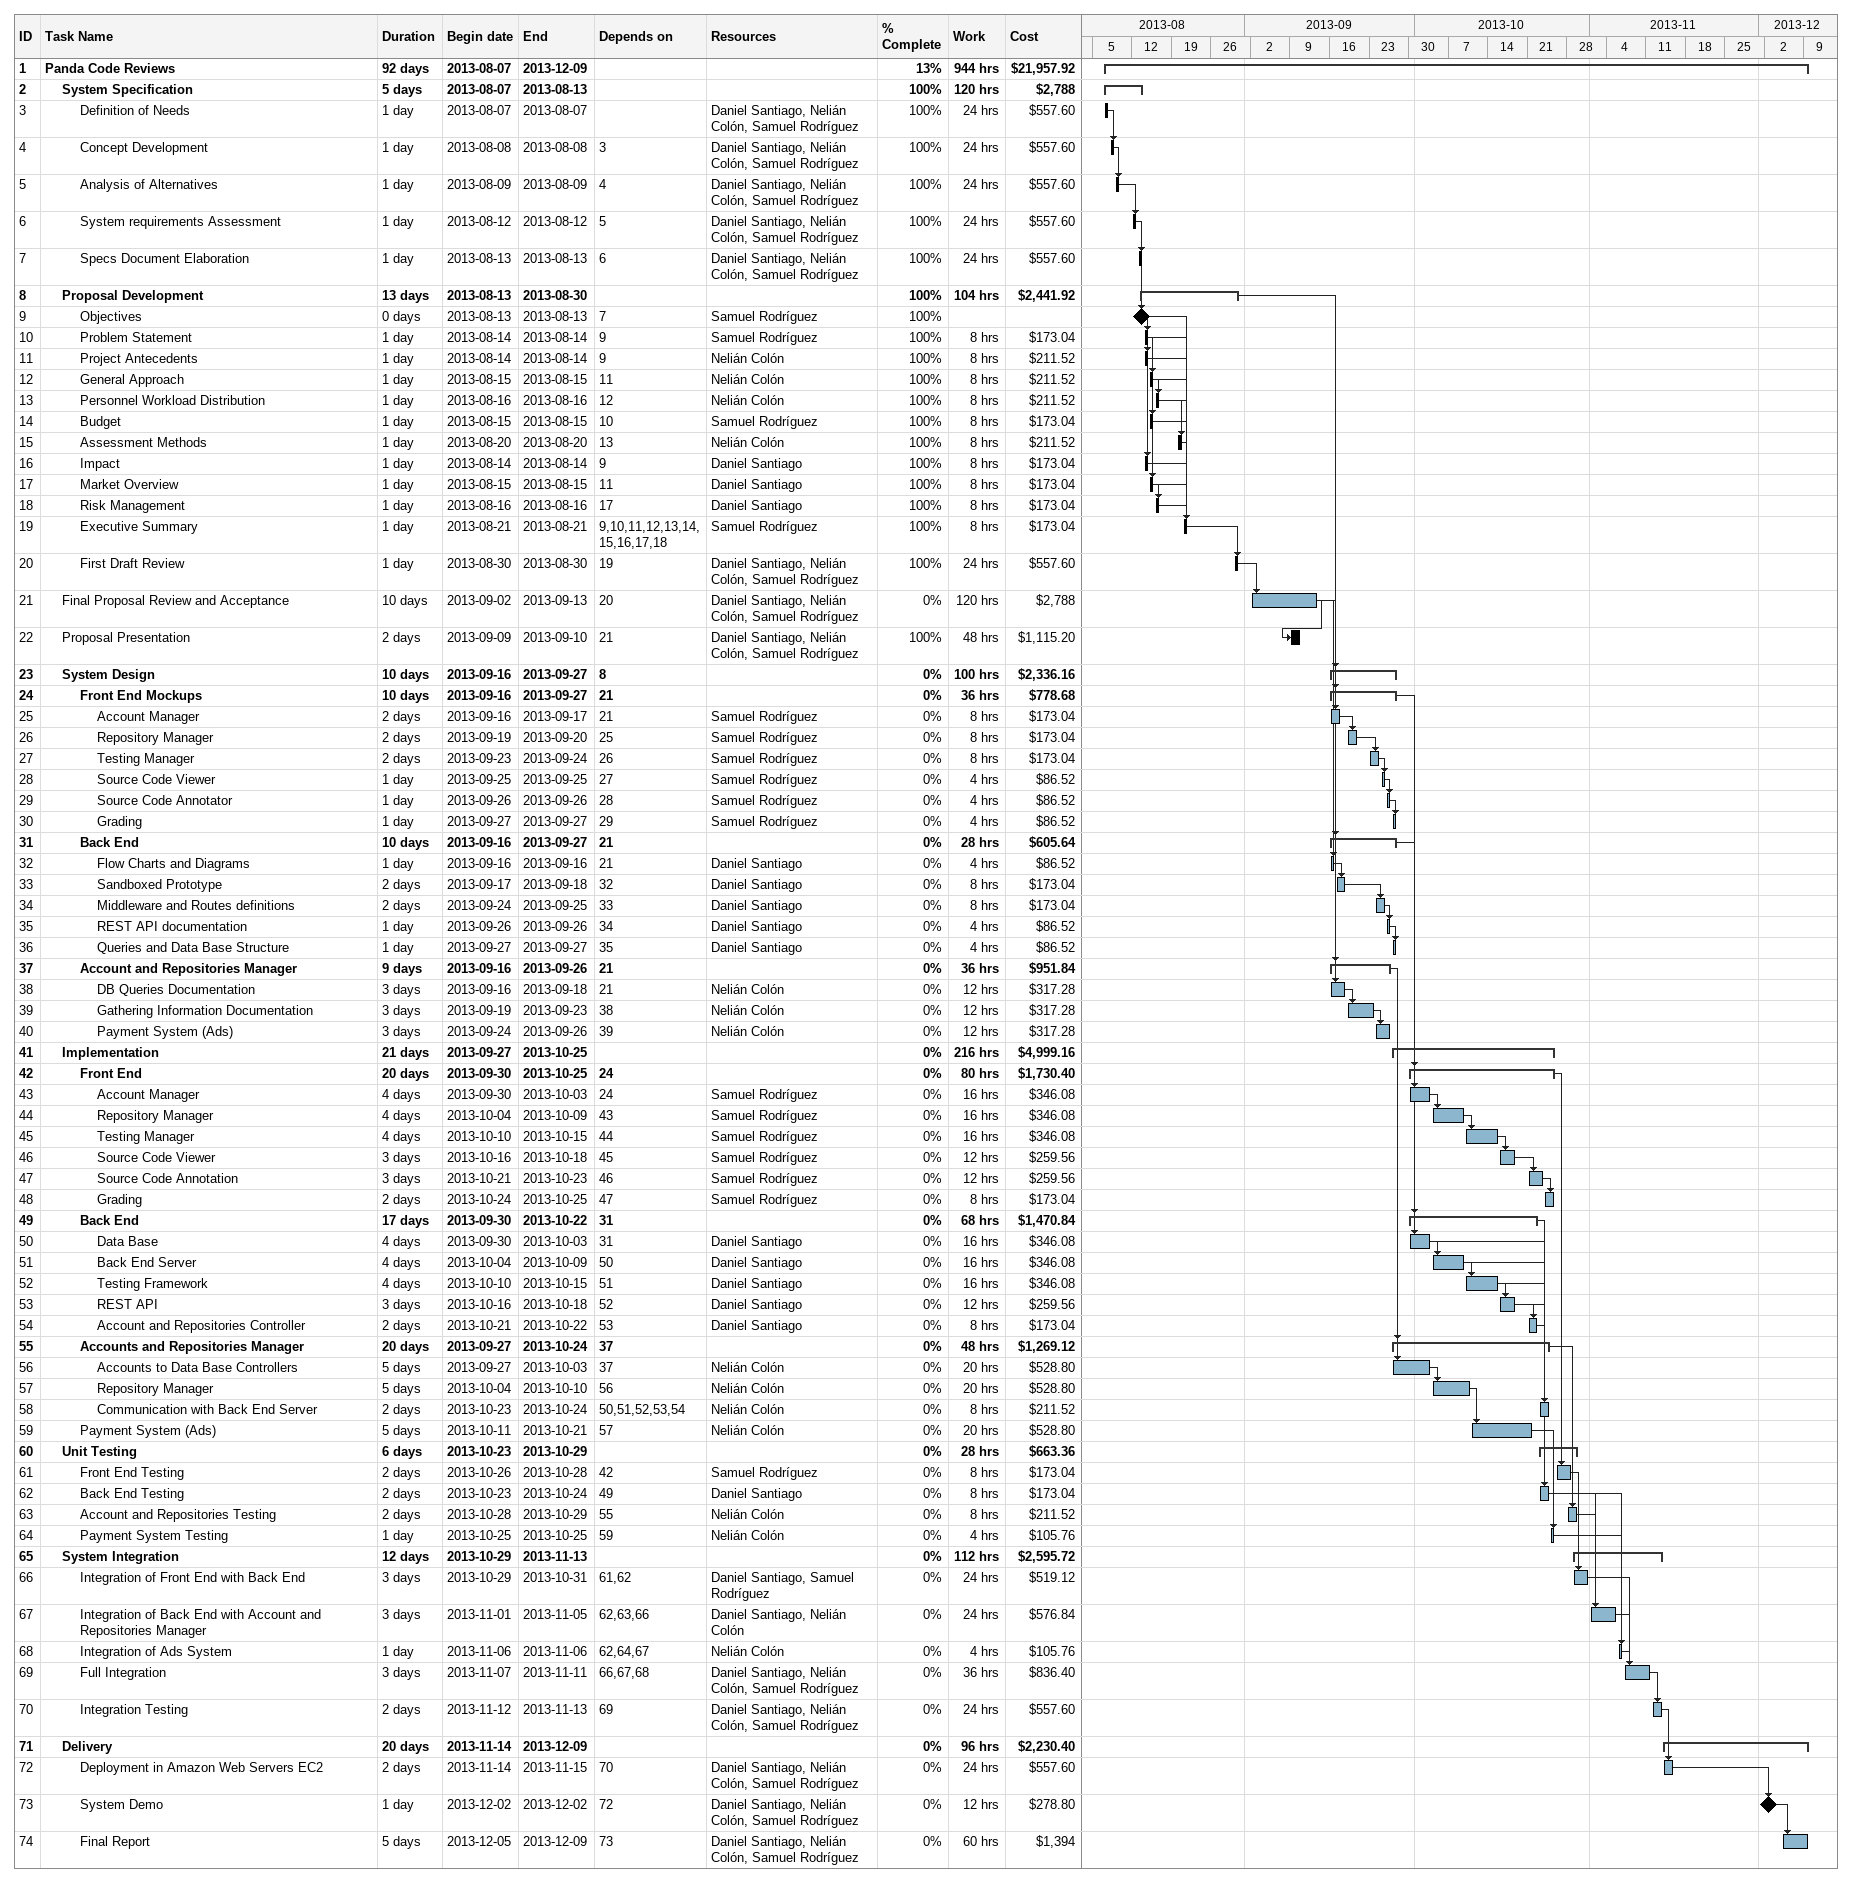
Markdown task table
| ID | Level | Task | Duration | Start | Finish | Predecessors | Resources | % complete | Work (h) | Cost ($) |
|---|---|---|---|---|---|---|---|---|---|---|
| 1 | 1 | **Panda Code Reviews** | 92d | 2013-08-07 | 2013-12-09 |  |  | 13 | 944 | 21957.92 |
| 2 | 2 | **System Specification** | 5d | 2013-08-07 | 2013-08-13 |  |  | 100 | 120 | 2788 |
| 3 | 3 | Definition of Needs | 1d | 2013-08-07 | 2013-08-07 |  | Daniel Santiago, Nelián Colón, Samuel Rodríguez | 100 | 24 | 557.60 |
| 4 | 3 | Concept Development | 1d | 2013-08-08 | 2013-08-08 | 3 | Daniel Santiago, Nelián Colón, Samuel Rodríguez | 100 | 24 | 557.60 |
| 5 | 3 | Analysis of Alternatives | 1d | 2013-08-09 | 2013-08-09 | 4 | Daniel Santiago, Nelián Colón, Samuel Rodríguez | 100 | 24 | 557.60 |
| 6 | 3 | System requirements Assessment | 1d | 2013-08-12 | 2013-08-12 | 5 | Daniel Santiago, Nelián Colón, Samuel Rodríguez | 100 | 24 | 557.60 |
| 7 | 3 | Specs Document Elaboration | 1d | 2013-08-13 | 2013-08-13 | 6 | Daniel Santiago, Nelián Colón, Samuel Rodríguez | 100 | 24 | 557.60 |
| 8 | 2 | **Proposal Development** | 13d | 2013-08-13 | 2013-08-30 |  |  | 100 | 104 | 2441.92 |
| 9 | 3 | Objectives | 0d | 2013-08-13 | 2013-08-13 | 7 | Samuel Rodríguez | 100 |  |  |
| 10 | 3 | Problem Statement | 1d | 2013-08-14 | 2013-08-14 | 9 | Samuel Rodríguez | 100 | 8 | 173.04 |
| 11 | 3 | Project Antecedents | 1d | 2013-08-14 | 2013-08-14 | 9 | Nelián Colón | 100 | 8 | 211.52 |
| 12 | 3 | General Approach | 1d | 2013-08-15 | 2013-08-15 | 11 | Nelián Colón | 100 | 8 | 211.52 |
| 13 | 3 | Personnel Workload Distribution | 1d | 2013-08-16 | 2013-08-16 | 12 | Nelián Colón | 100 | 8 | 211.52 |
| 14 | 3 | Budget | 1d | 2013-08-15 | 2013-08-15 | 10 | Samuel Rodríguez | 100 | 8 | 173.04 |
| 15 | 3 | Assessment Methods | 1d | 2013-08-20 | 2013-08-20 | 13 | Nelián Colón | 100 | 8 | 211.52 |
| 16 | 3 | Impact | 1d | 2013-08-14 | 2013-08-14 | 9 | Daniel Santiago | 100 | 8 | 173.04 |
| 17 | 3 | Market Overview | 1d | 2013-08-15 | 2013-08-15 | 11 | Daniel Santiago | 100 | 8 | 173.04 |
| 18 | 3 | Risk Management | 1d | 2013-08-16 | 2013-08-16 | 17 | Daniel Santiago | 100 | 8 | 173.04 |
| 19 | 3 | Executive Summary | 1d | 2013-08-21 | 2013-08-21 | 9, 10, 11, 12, 13, 14, 15, 16, 17, 18 | Samuel Rodríguez | 100 | 8 | 173.04 |
| 20 | 3 | First Draft Review | 1d | 2013-08-30 | 2013-08-30 | 19 | Daniel Santiago, Nelián Colón, Samuel Rodríguez | 100 | 24 | 557.60 |
| 21 | 2 | Final Proposal Review and Acceptance | 10d | 2013-09-02 | 2013-09-13 | 20 | Daniel Santiago, Nelián Colón, Samuel Rodríguez | 0 | 120 | 2788 |
| 22 | 2 | Proposal Presentation | 2d | 2013-09-09 | 2013-09-10 | 21 | Daniel Santiago, Nelián Colón, Samuel Rodríguez | 100 | 48 | 1115.20 |
| 23 | 2 | **System Design** | 10d | 2013-09-16 | 2013-09-27 | 8 |  | 0 | 100 | 2336.16 |
| 24 | 3 | **Front End Mockups** | 10d | 2013-09-16 | 2013-09-27 | 21 |  | 0 | 36 | 778.68 |
| 25 | 4 | Account Manager | 2d | 2013-09-16 | 2013-09-17 | 21 | Samuel Rodríguez | 0 | 8 | 173.04 |
| 26 | 4 | Repository Manager | 2d | 2013-09-19 | 2013-09-20 | 25 | Samuel Rodríguez | 0 | 8 | 173.04 |
| 27 | 4 | Testing Manager | 2d | 2013-09-23 | 2013-09-24 | 26 | Samuel Rodríguez | 0 | 8 | 173.04 |
| 28 | 4 | Source Code Viewer | 1d | 2013-09-25 | 2013-09-25 | 27 | Samuel Rodríguez | 0 | 4 | 86.52 |
| 29 | 4 | Source Code Annotator | 1d | 2013-09-26 | 2013-09-26 | 28 | Samuel Rodríguez | 0 | 4 | 86.52 |
| 30 | 4 | Grading | 1d | 2013-09-27 | 2013-09-27 | 29 | Samuel Rodríguez | 0 | 4 | 86.52 |
| 31 | 3 | **Back End** | 10d | 2013-09-16 | 2013-09-27 | 21 |  | 0 | 28 | 605.64 |
| 32 | 4 | Flow Charts and Diagrams | 1d | 2013-09-16 | 2013-09-16 | 21 | Daniel Santiago | 0 | 4 | 86.52 |
| 33 | 4 | Sandboxed Prototype | 2d | 2013-09-17 | 2013-09-18 | 32 | Daniel Santiago | 0 | 8 | 173.04 |
| 34 | 4 | Middleware and Routes definitions | 2d | 2013-09-24 | 2013-09-25 | 33 | Daniel Santiago | 0 | 8 | 173.04 |
| 35 | 4 | REST API documentation | 1d | 2013-09-26 | 2013-09-26 | 34 | Daniel Santiago | 0 | 4 | 86.52 |
| 36 | 4 | Queries and Data Base Structure | 1d | 2013-09-27 | 2013-09-27 | 35 | Daniel Santiago | 0 | 4 | 86.52 |
| 37 | 3 | **Account and Repositories Manager** | 9d | 2013-09-16 | 2013-09-26 | 21 |  | 0 | 36 | 951.84 |
| 38 | 4 | DB Queries Documentation | 3d | 2013-09-16 | 2013-09-18 | 21 | Nelián Colón | 0 | 12 | 317.28 |
| 39 | 4 | Gathering Information Documentation | 3d | 2013-09-19 | 2013-09-23 | 38 | Nelián Colón | 0 | 12 | 317.28 |
| 40 | 4 | Payment System (Ads) | 3d | 2013-09-24 | 2013-09-26 | 39 | Nelián Colón | 0 | 12 | 317.28 |
| 41 | 2 | **Implementation** | 21d | 2013-09-27 | 2013-10-25 |  |  | 0 | 216 | 4999.16 |
| 42 | 3 | **Front End** | 20d | 2013-09-30 | 2013-10-25 | 24 |  | 0 | 80 | 1730.40 |
| 43 | 4 | Account Manager | 4d | 2013-09-30 | 2013-10-03 | 24 | Samuel Rodríguez | 0 | 16 | 346.08 |
| 44 | 4 | Repository Manager | 4d | 2013-10-04 | 2013-10-09 | 43 | Samuel Rodríguez | 0 | 16 | 346.08 |
| 45 | 4 | Testing Manager | 4d | 2013-10-10 | 2013-10-15 | 44 | Samuel Rodríguez | 0 | 16 | 346.08 |
| 46 | 4 | Source Code Viewer | 3d | 2013-10-16 | 2013-10-18 | 45 | Samuel Rodríguez | 0 | 12 | 259.56 |
| 47 | 4 | Source Code Annotation | 3d | 2013-10-21 | 2013-10-23 | 46 | Samuel Rodríguez | 0 | 12 | 259.56 |
| 48 | 4 | Grading | 2d | 2013-10-24 | 2013-10-25 | 47 | Samuel Rodríguez | 0 | 8 | 173.04 |
| 49 | 3 | **Back End** | 17d | 2013-09-30 | 2013-10-22 | 31 |  | 0 | 68 | 1470.84 |
| 50 | 4 | Data Base | 4d | 2013-09-30 | 2013-10-03 | 31 | Daniel Santiago | 0 | 16 | 346.08 |
| 51 | 4 | Back End Server | 4d | 2013-10-04 | 2013-10-09 | 50 | Daniel Santiago | 0 | 16 | 346.08 |
| 52 | 4 | Testing Framework | 4d | 2013-10-10 | 2013-10-15 | 51 | Daniel Santiago | 0 | 16 | 346.08 |
| 53 | 4 | REST API | 3d | 2013-10-16 | 2013-10-18 | 52 | Daniel Santiago | 0 | 12 | 259.56 |
| 54 | 4 | Account and Repositories Controller | 2d | 2013-10-21 | 2013-10-22 | 53 | Daniel Santiago | 0 | 8 | 173.04 |
| 55 | 3 | **Accounts and Repositories Manager** | 20d | 2013-09-27 | 2013-10-24 | 37 |  | 0 | 48 | 1269.12 |
| 56 | 4 | Accounts to Data Base Controllers | 5d | 2013-09-27 | 2013-10-03 | 37 | Nelián Colón | 0 | 20 | 528.80 |
| 57 | 4 | Repository Manager | 5d | 2013-10-04 | 2013-10-10 | 56 | Nelián Colón | 0 | 20 | 528.80 |
| 58 | 4 | Communication with Back End Server | 2d | 2013-10-23 | 2013-10-24 | 50, 51, 52, 53, 54 | Nelián Colón | 0 | 8 | 211.52 |
| 59 | 3 | Payment System (Ads) | 5d | 2013-10-11 | 2013-10-21 | 57 | Nelián Colón | 0 | 20 | 528.80 |
| 60 | 2 | **Unit Testing** | 6d | 2013-10-23 | 2013-10-29 |  |  | 0 | 28 | 663.36 |
| 61 | 3 | Front End Testing | 2d | 2013-10-26 | 2013-10-28 | 42 | Samuel Rodríguez | 0 | 8 | 173.04 |
| 62 | 3 | Back End Testing | 2d | 2013-10-23 | 2013-10-24 | 49 | Daniel Santiago | 0 | 8 | 173.04 |
| 63 | 3 | Account and Repositories Testing | 2d | 2013-10-28 | 2013-10-29 | 55 | Nelián Colón | 0 | 8 | 211.52 |
| 64 | 3 | Payment System Testing | 1d | 2013-10-25 | 2013-10-25 | 59 | Nelián Colón | 0 | 4 | 105.76 |
| 65 | 2 | **System Integration** | 12d | 2013-10-29 | 2013-11-13 |  |  | 0 | 112 | 2595.72 |
| 66 | 3 | Integration of Front End with Back End | 3d | 2013-10-29 | 2013-10-31 | 61, 62 | Daniel Santiago, Samuel Rodríguez | 0 | 24 | 519.12 |
| 67 | 3 | Integration of Back End with Account and Repositories Manager | 3d | 2013-11-01 | 2013-11-05 | 62, 63, 66 | Daniel Santiago, Nelián Colón | 0 | 24 | 576.84 |
| 68 | 3 | Integration of Ads System | 1d | 2013-11-06 | 2013-11-06 | 62, 64, 67 | Nelián Colón | 0 | 4 | 105.76 |
| 69 | 3 | Full Integration | 3d | 2013-11-07 | 2013-11-11 | 66, 67, 68 | Daniel Santiago, Nelián Colón, Samuel Rodríguez | 0 | 36 | 836.40 |
| 70 | 3 | Integration Testing | 2d | 2013-11-12 | 2013-11-13 | 69 | Daniel Santiago, Nelián Colón, Samuel Rodríguez | 0 | 24 | 557.60 |
| 71 | 2 | **Delivery** | 20d | 2013-11-14 | 2013-12-09 |  |  | 0 | 96 | 2230.40 |
| 72 | 3 | Deployment in Amazon Web Servers EC2 | 2d | 2013-11-14 | 2013-11-15 | 70 | Daniel Santiago, Nelián Colón, Samuel Rodríguez | 0 | 24 | 557.60 |
| 73 | 3 | System Demo | 1d | 2013-12-02 | 2013-12-02 | 72 | Daniel Santiago, Nelián Colón, Samuel Rodríguez | 0 | 12 | 278.80 |
| 74 | 3 | Final Report | 5d | 2013-12-05 | 2013-12-09 | 73 | Daniel Santiago, Nelián Colón, Samuel Rodríguez | 0 | 60 | 1394 |
